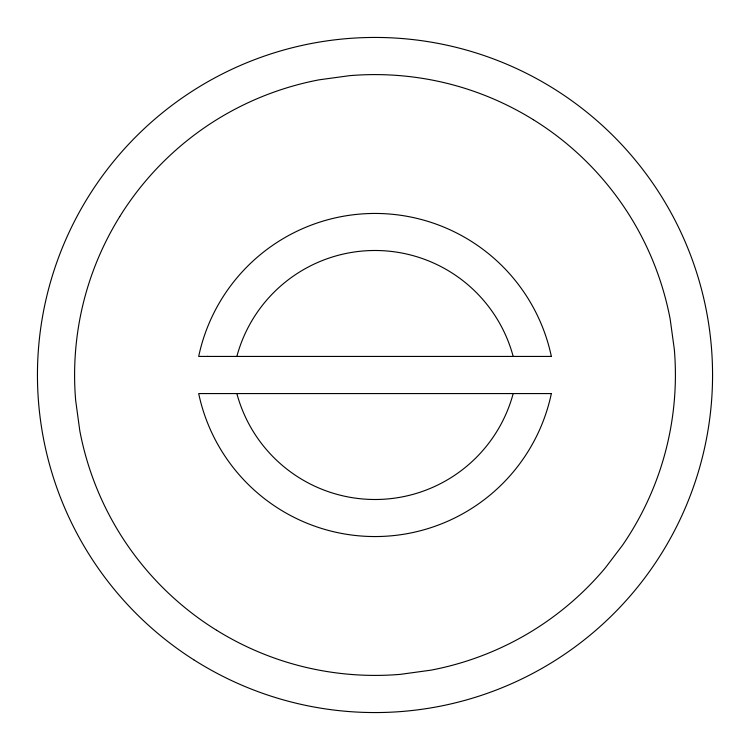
<?xml version="1.0" encoding="UTF-8"?>
<svg xmlns="http://www.w3.org/2000/svg" width="750" height="750" viewBox="0 0 750 750"><rect width="100%" height="100%" fill="white"/><g stroke="black" fill="none" stroke-linecap="round" stroke-linejoin="round"><path stroke-width="1.12" d="M207.244 356.428L208.05 356.428M551.156 393.572L198.684 393.572A180.225 180.225 0 0 0 551.353 393.572M236.859 356.428A143.062 143.062 0 0 1 513.178 356.419M513.188 393.581A143.072 143.072 0 0 1 236.859 393.572M533.381 119.737A298.809 298.809 0 0 1 567.769 144.591A301.444 301.444 0 0 1 616.219 195.956A298.097 298.097 0 0 1 639.609 232.762A301.753 301.753 0 0 1 670.181 319.181L674.344 349.556A301.781 301.781 0 0 1 668.062 441.009A298.172 298.172 0 0 1 660.197 469.416A301.134 301.134 0 0 1 622.519 545.231L605.409 567.769A301.125 301.125 0 0 1 554.044 616.219A298.172 298.172 0 0 1 517.238 639.609A301.781 301.781 0 0 1 430.819 670.181L400.444 674.344A301.753 301.753 0 0 1 308.991 668.062A298.106 298.106 0 0 1 280.584 660.197A301.444 301.444 0 0 1 216.619 630.262M533.381 119.737A301.453 301.453 0 0 0 469.416 89.803A298.078 298.078 0 0 0 441.019 81.928A301.753 301.753 0 0 0 349.556 75.666L319.181 79.809A301.753 301.753 0 0 0 232.762 110.4A298.041 298.041 0 0 0 195.956 133.772A301.444 301.444 0 0 0 144.591 182.241A298.856 298.856 0 0 0 119.737 216.619M119.737 216.619A301.453 301.453 0 0 0 89.803 280.584A298.069 298.069 0 0 0 81.928 308.981A301.753 301.753 0 0 0 75.666 400.444L79.809 430.819A301.744 301.744 0 0 0 110.4 517.238A298.106 298.106 0 0 0 133.772 554.044A301.462 301.462 0 0 0 182.241 605.409A298.8 298.8 0 0 0 216.619 630.272M551.297 356.428L198.684 356.428A180.225 180.225 0 0 1 551.353 356.428L551.297 356.428M193.781 659.794A337.566 337.566 0 0 0 712.247 389.55A337.566 337.566 0 0 0 218.972 75.666A337.566 337.566 0 0 0 193.781 659.794"/></g></svg>
